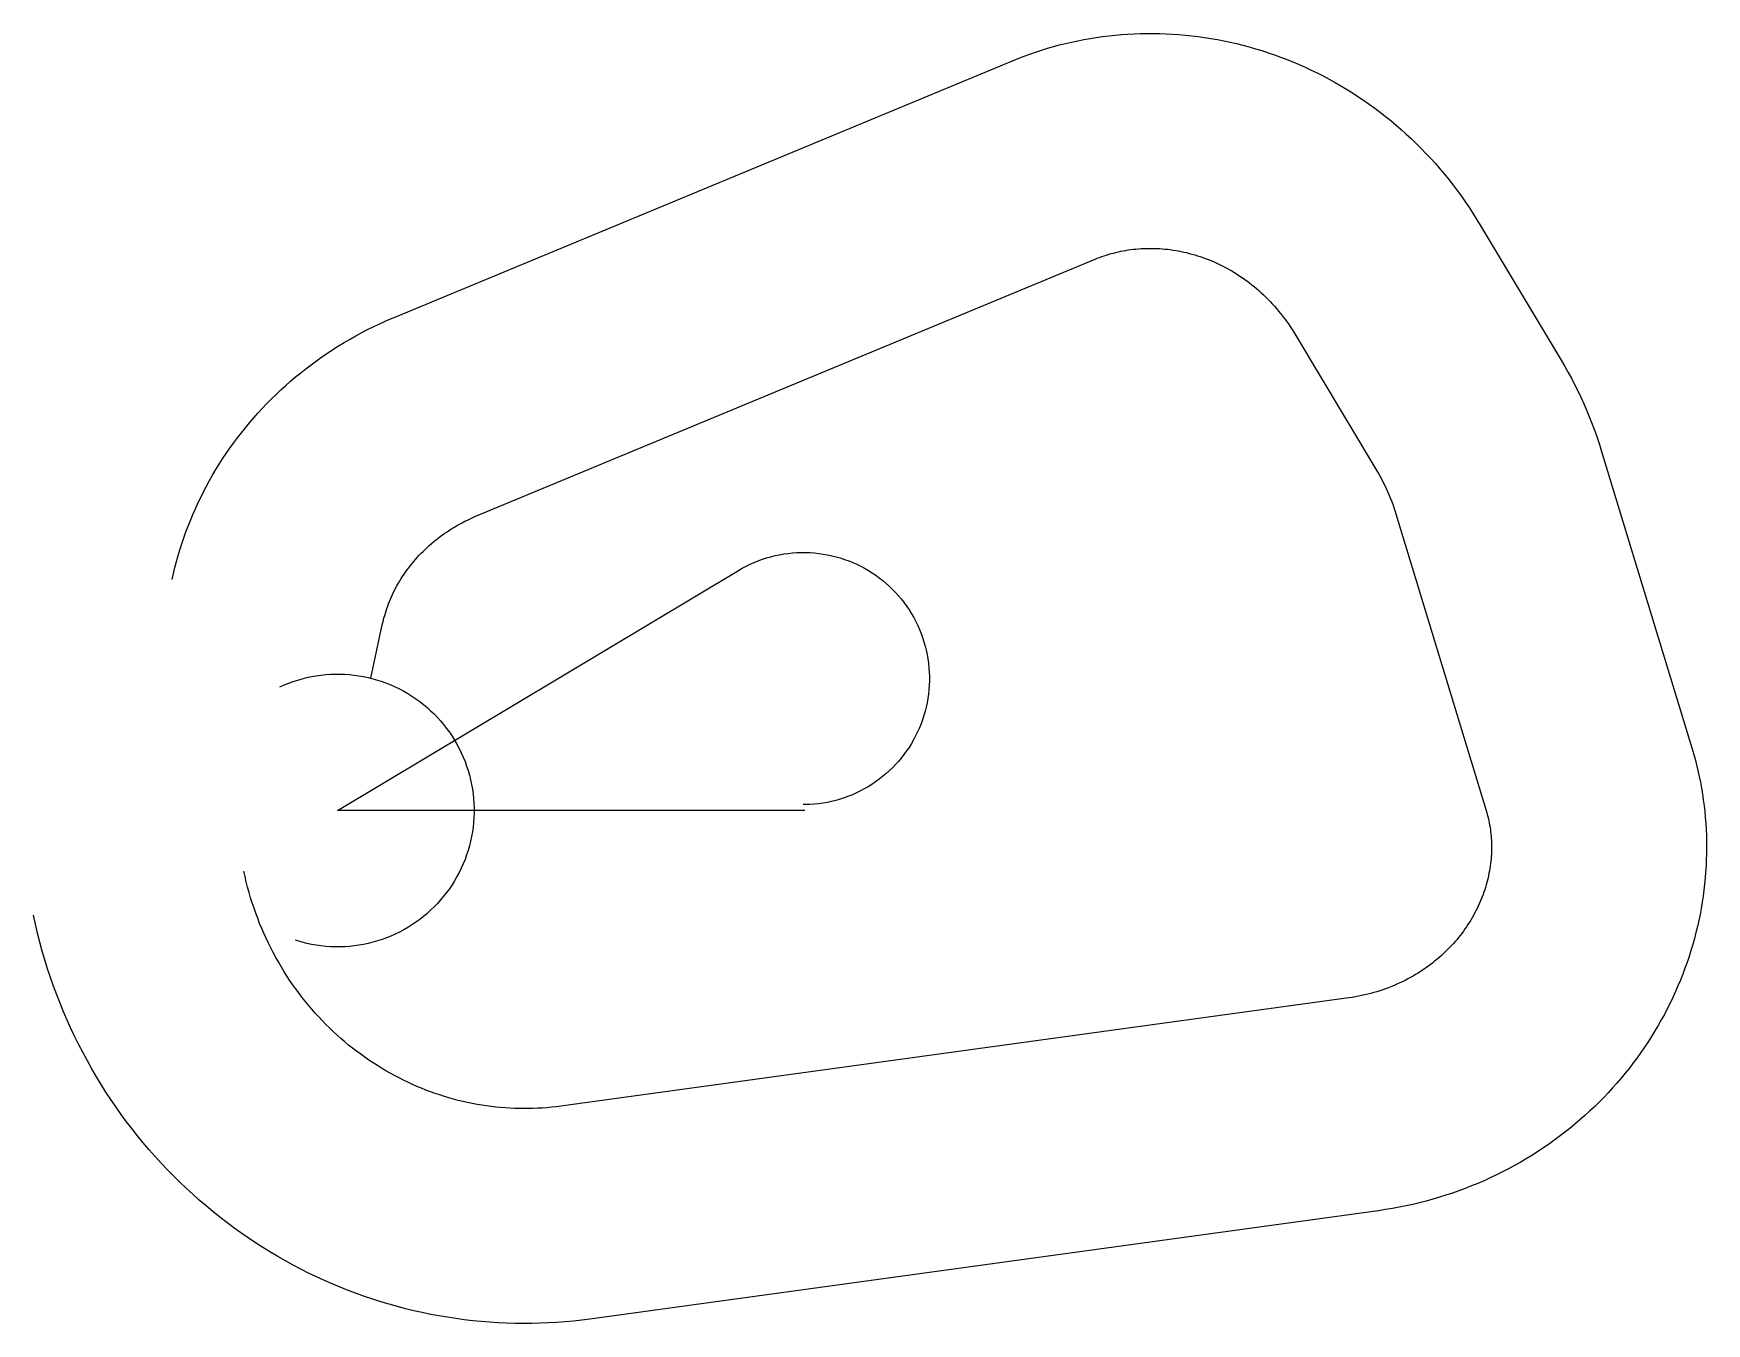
# Model space of a CAD drawing. Header units: metres. Extents: x -6508 to 29291, y -10982 to 16631.
import ezdxf

# ---------------------------------------------------------------- set-up
doc = ezdxf.new("R2010")
doc.units = ezdxf.units.M

msp = doc.modelspace()

# ---------------------------------------------------------------- linework, layer by layer
at = {"layer": 'Boundry', "color": 1}
for p, q in [((1207, 10552), (14443, 16048)), ((24427, 12565), (26182, 9635)), ((2971, 6304), (16207, 11800)), ((20481, 10200), (22236, 7271)), ((27046, 7685), (28977, 1339)), ((22645, 6347), (24576, 0)), ((710, 2832), (956, 3975)), ((21635, -4011), (4773, -6330)), ((22262, -8568), (5399, -10887))]:
    msp.add_line(p, q, dxfattribs=at)
at = {"layer": 'NorminalTrack', "color": 1}
msp.add_lwpolyline([(9999, 0), (0, 0), (8577, 5139), (8577, 5139), (8659, 5186), (8742, 5230), (8827, 5272), (8913, 5310), (9000, 5345), (9089, 5377), (9178, 5406), (9269, 5432), (9360, 5455), (9452, 5474), (9545, 5490), (9639, 5503), (9732, 5513), (9826, 5520), (9920, 5523), (10015, 5523), (10109, 5519), (10203, 5512), (10296, 5503), (10390, 5489), (10482, 5473), (10575, 5453), (10666, 5430), (10756, 5404), (10846, 5375), (10935, 5343), (11022, 5307), (11108, 5269), (11192, 5227), (11276, 5183), (11357, 5136), (11437, 5086), (11515, 5033), (11591, 4978), (11665, 4919), (11737, 4859), (11807, 4796), (11875, 4730), (11940, 4662), (12003, 4592), (12064, 4520), (12122, 4446), (12177, 4369), (12230, 4291), (12279, 4211), (12326, 4130), (12371, 4046), (12412, 3962), (12450, 3876), (12485, 3788), (12517, 3700), (12546, 3610), (12572, 3519), (12595, 3428), (12614, 3336), (12630, 3243), (12643, 3150), (12653, 3056), (12660, 2962), (12663, 2868), (12663, 2774), (12659, 2680), (12653, 2586), (12643, 2492), (12629, 2399), (12613, 2306), (12593, 2214), (12570, 2122), (12544, 2032), (12515, 1942), (12483, 1854), (12447, 1766), (12409, 1680), (12368, 1596), (12323, 1513), (12276, 1431), (12226, 1351), (12173, 1273), (12118, 1197), (12060, 1123), (11999, 1051), (11936, 981), (11870, 913), (11802, 848), (11732, 785), (11660, 724), (11586, 667), (11510, 611), (11431, 559), (11351, 509), (11270, 462), (11187, 418), (11102, 377), (11016, 338), (10928, 303), (10840, 271), (10750, 242), (10660, 216), (10568, 194), (10476, 174), (10383, 158), (10290, 145), (10196, 135), (10102, 129), (10008, 125), (9964, 125)], dxfattribs=at)
at = {"layer": 'WindSpiral', "color": 5}
for points in [[(14443, 16048), (14565, 16097), (14687, 16145), (14811, 16190), (14936, 16233), (15062, 16274), (15189, 16313), (15317, 16350), (15446, 16385), (15575, 16417), (15705, 16447), (15836, 16475), (15968, 16501), (16100, 16524), (16233, 16545), (16367, 16564), (16501, 16581), (16636, 16595), (16771, 16607), (16906, 16617), (17042, 16624), (17178, 16629), (17315, 16631), (17452, 16631), (17589, 16629), (17726, 16625), (17863, 16617), (18000, 16608), (18138, 16596), (18275, 16582), (18413, 16565), (18550, 16546), (18687, 16524), (18825, 16500), (18961, 16474), (19098, 16445), (19234, 16413), (19370, 16380), (19506, 16343), (19641, 16305), (19776, 16264), (19910, 16220), (20044, 16174), (20177, 16126), (20309, 16075), (20441, 16022), (20572, 15967), (20702, 15909), (20832, 15849), (20960, 15786), (21088, 15721), (21215, 15654), (21341, 15584), (21465, 15512), (21589, 15438), (21712, 15362), (21833, 15283), (21953, 15202), (22072, 15119), (22190, 15034), (22306, 14946), (22421, 14856), (22535, 14765), (22647, 14671), (22758, 14575), (22867, 14476), (22975, 14376), (23081, 14274), (23185, 14170), (23288, 14063), (23389, 13955), (23488, 13845), (23586, 13733), (23682, 13619), (23776, 13504), (23868, 13386), (23958, 13267), (24046, 13146), (24132, 13023), (24216, 12899), (24298, 12773), (24378, 12645), (24427, 12565)], [(16207, 11800), (16254, 11819), (16302, 11838), (16351, 11855), (16400, 11872), (16450, 11888), (16500, 11904), (16550, 11918), (16601, 11932), (16653, 11945), (16705, 11957), (16757, 11968), (16810, 11979), (16864, 11988), (16917, 11997), (16971, 12004), (17026, 12011), (17081, 12017), (17136, 12022), (17191, 12026), (17247, 12029), (17303, 12031), (17359, 12032), (17415, 12032), (17472, 12031), (17529, 12029), (17586, 12026), (17644, 12022), (17701, 12017), (17759, 12011), (17816, 12004), (17874, 11996), (17932, 11987), (17990, 11976), (18048, 11965), (18106, 11953), (18165, 11940), (18223, 11925), (18281, 11910), (18339, 11893), (18397, 11875), (18454, 11857), (18512, 11837), (18570, 11816), (18627, 11794), (18685, 11771), (18742, 11747), (18799, 11721), (18855, 11695), (18912, 11668), (18968, 11639), (19024, 11609), (19079, 11579), (19134, 11547), (19189, 11514), (19244, 11480), (19298, 11445), (19351, 11409), (19404, 11372), (19457, 11334), (19509, 11294), (19561, 11254), (19612, 11213), (19663, 11170), (19713, 11127), (19762, 11082), (19811, 11037), (19860, 10990), (19907, 10943), (19954, 10894), (20000, 10845), (20046, 10794), (20091, 10743), (20135, 10690), (20178, 10637), (20221, 10583), (20262, 10527), (20303, 10471), (20343, 10414), (20382, 10356), (20421, 10297), (20458, 10238), (20481, 10200)], [(-3541, 4943), (-3512, 5072), (-3481, 5200), (-3448, 5328), (-3412, 5455), (-3374, 5582), (-3334, 5709), (-3291, 5835), (-3246, 5961), (-3199, 6086), (-3150, 6210), (-3098, 6334), (-3044, 6457), (-2988, 6579), (-2930, 6701), (-2869, 6821), (-2806, 6941), (-2741, 7060), (-2674, 7178), (-2605, 7295), (-2533, 7411), (-2460, 7526), (-2384, 7640), (-2306, 7752), (-2226, 7864), (-2144, 7974), (-2060, 8083), (-1974, 8191), (-1886, 8297), (-1796, 8402), (-1704, 8506), (-1610, 8608), (-1514, 8709), (-1416, 8808), (-1316, 8905), (-1214, 9001), (-1111, 9096), (-1005, 9188), (-898, 9279), (-789, 9368), (-679, 9456), (-566, 9542), (-453, 9626), (-337, 9708), (-220, 9788), (-101, 9866), (19, 9942), (141, 10016), (265, 10088), (389, 10159), (516, 10227), (643, 10293), (772, 10357), (902, 10418), (1034, 10478), (1167, 10535), (1207, 10552)], [(26182, 9635), (26258, 9505), (26333, 9373), (26405, 9240), (26475, 9105), (26542, 8969), (26608, 8832), (26671, 8693), (26732, 8553), (26790, 8411), (26846, 8269), (26899, 8125), (26951, 7980), (26999, 7834), (27045, 7687), (27046, 7685)], [(22236, 7271), (22272, 7210), (22307, 7148), (22341, 7085), (22374, 7022), (22405, 6958), (22436, 6893), (22466, 6827), (22495, 6760), (22523, 6693), (22549, 6625), (22575, 6557), (22599, 6488), (22623, 6418), (22645, 6347), (22645, 6347)], [(956, 3975), (967, 4025), (979, 4076), (992, 4126), (1007, 4176), (1022, 4226), (1037, 4276), (1054, 4326), (1072, 4376), (1091, 4426), (1111, 4476), (1132, 4525), (1153, 4575), (1176, 4624), (1199, 4673), (1224, 4722), (1249, 4771), (1276, 4819), (1303, 4868), (1332, 4916), (1361, 4963), (1391, 5011), (1423, 5057), (1455, 5104), (1488, 5150), (1522, 5196), (1557, 5242), (1593, 5287), (1630, 5331), (1668, 5375), (1707, 5419), (1746, 5462), (1787, 5504), (1829, 5546), (1871, 5588), (1914, 5629), (1958, 5669), (2003, 5709), (2049, 5748), (2096, 5786), (2144, 5824), (2192, 5861), (2242, 5897), (2292, 5933), (2343, 5967), (2394, 6001), (2447, 6035), (2500, 6067), (2554, 6099), (2609, 6130), (2664, 6160), (2721, 6189), (2778, 6217), (2835, 6244), (2894, 6271), (2953, 6296), (2971, 6304)], [(-1234, 2646), (-1141, 2688), (-1046, 2726), (-951, 2761), (-854, 2792), (-756, 2820), (-657, 2845), (-557, 2866), (-457, 2884), (-356, 2898), (-254, 2909), (-153, 2916), (-51, 2919), (51, 2919), (153, 2916), (254, 2909), (356, 2898), (457, 2884), (557, 2866), (657, 2845), (756, 2820), (854, 2792), (951, 2761), (1046, 2726), (1141, 2688), (1234, 2646), (1326, 2602), (1416, 2554), (1504, 2503), (1590, 2449), (1675, 2392), (1757, 2332), (1837, 2269), (1916, 2204), (1991, 2135), (2065, 2065), (2135, 1991), (2204, 1916), (2269, 1837), (2332, 1757), (2392, 1675), (2449, 1590), (2503, 1504), (2554, 1416), (2602, 1326), (2646, 1234), (2688, 1141), (2726, 1046), (2761, 951), (2792, 854), (2820, 756), (2845, 657), (2866, 557), (2884, 457), (2898, 356), (2909, 254), (2916, 153), (2919, 51), (2919, -51), (2916, -153), (2909, -254), (2898, -356), (2884, -457), (2866, -557), (2845, -657), (2820, -756), (2792, -854), (2761, -951), (2726, -1046), (2688, -1141), (2646, -1234), (2602, -1326), (2554, -1416), (2503, -1504), (2449, -1590), (2392, -1675), (2332, -1757), (2269, -1837), (2204, -1916), (2135, -1991), (2065, -2065), (1991, -2135), (1916, -2204), (1837, -2269), (1757, -2332), (1675, -2392), (1590, -2449), (1504, -2503), (1416, -2554), (1326, -2602), (1234, -2646), (1141, -2688), (1046, -2726), (951, -2761), (854, -2792), (756, -2820), (657, -2845), (557, -2866), (457, -2884), (356, -2898), (254, -2909), (153, -2916), (51, -2919), (-51, -2919), (-153, -2916), (-254, -2909), (-356, -2898), (-457, -2884), (-557, -2866), (-657, -2845), (-756, -2820), (-854, -2792), (-902, -2777)], [(28977, 1339), (29012, 1218), (29045, 1097), (29077, 975), (29106, 852), (29133, 729), (29158, 605), (29181, 480), (29202, 355), (29221, 229), (29237, 102), (29252, -25), (29264, -153), (29274, -280), (29281, -409), (29287, -538), (29290, -667), (29291, -796), (29289, -925), (29286, -1055), (29280, -1185), (29272, -1315), (29261, -1445), (29249, -1575), (29234, -1705), (29216, -1835), (29197, -1965), (29175, -2095), (29151, -2225), (29124, -2354), (29095, -2484), (29064, -2613), (29031, -2741), (28995, -2869), (28957, -2997), (28917, -3125), (28874, -3251), (28829, -3378), (28782, -3504), (28732, -3629), (28680, -3753), (28626, -3877), (28570, -4000), (28512, -4122), (28451, -4244), (28388, -4364), (28323, -4484), (28255, -4602), (28186, -4720), (28114, -4837), (28040, -4952), (27964, -5067), (27886, -5180), (27806, -5292), (27724, -5403), (27639, -5513), (27553, -5621), (27464, -5728), (27374, -5834), (27281, -5938), (27187, -6041), (27090, -6142), (26992, -6242), (26892, -6340), (26790, -6437), (26686, -6532), (26580, -6625), (26473, -6717), (26363, -6807), (26252, -6895), (26139, -6981), (26025, -7065), (25909, -7148), (25791, -7229), (25672, -7307), (25551, -7384), (25429, -7459), (25305, -7532), (25179, -7602), (25053, -7671), (24925, -7737), (24795, -7802), (24664, -7864), (24532, -7924), (24399, -7982), (24264, -8037), (24128, -8090), (23992, -8141), (23854, -8190), (23715, -8236), (23575, -8280), (23433, -8322), (23292, -8361), (23149, -8398), (23005, -8432), (22861, -8464), (22715, -8493), (22569, -8520), (22423, -8544), (22275, -8566), (22262, -8568)], [(24576, 0), (24588, -43), (24600, -87), (24612, -131), (24623, -176), (24632, -221), (24642, -267), (24650, -312), (24658, -359), (24665, -405), (24671, -452), (24676, -499), (24681, -547), (24684, -595), (24687, -643), (24689, -692), (24690, -740), (24691, -789), (24690, -839), (24689, -888), (24687, -938), (24684, -988), (24680, -1038), (24675, -1088), (24669, -1138), (24662, -1189), (24654, -1239), (24646, -1290), (24636, -1341), (24626, -1392), (24615, -1443), (24602, -1493), (24589, -1544), (24575, -1595), (24560, -1646), (24544, -1697), (24527, -1748), (24509, -1798), (24490, -1849), (24470, -1900), (24449, -1950), (24427, -2000), (24404, -2050), (24380, -2100), (24355, -2149), (24329, -2199), (24303, -2248), (24275, -2297), (24246, -2345), (24217, -2394), (24186, -2442), (24154, -2489), (24122, -2537), (24088, -2583), (24054, -2630), (24018, -2676), (23982, -2722), (23945, -2767), (23906, -2811), (23867, -2856), (23827, -2899), (23786, -2942), (23744, -2985), (23701, -3027), (23657, -3068), (23613, -3109), (23567, -3149), (23521, -3189), (23473, -3228), (23425, -3266), (23376, -3303), (23326, -3340), (23276, -3376), (23224, -3412), (23172, -3446), (23119, -3480), (23065, -3513), (23010, -3545), (22955, -3576), (22899, -3606), (22842, -3636), (22784, -3665), (22726, -3692), (22667, -3719), (22607, -3745), (22547, -3770), (22486, -3794), (22424, -3817), (22362, -3839), (22299, -3860), (22236, -3879), (22172, -3898), (22107, -3916), (22042, -3933), (21977, -3948), (21910, -3963), (21844, -3976), (21777, -3989), (21709, -4000), (21641, -4010), (21635, -4011)], [(4773, -6330), (4676, -6342), (4578, -6353), (4480, -6362), (4382, -6369), (4283, -6375), (4184, -6379), (4085, -6382), (3986, -6382), (3886, -6381), (3786, -6378), (3686, -6373), (3586, -6367), (3485, -6359), (3385, -6349), (3284, -6337), (3184, -6323), (3083, -6308), (2983, -6291), (2882, -6272), (2782, -6251), (2682, -6229), (2582, -6205), (2482, -6178), (2383, -6151), (2284, -6121), (2185, -6089), (2086, -6056), (1988, -6021), (1890, -5984), (1793, -5945), (1696, -5905), (1600, -5863), (1504, -5819), (1408, -5773), (1314, -5725), (1220, -5676), (1126, -5625), (1034, -5572), (942, -5517), (850, -5461), (760, -5403), (670, -5344), (582, -5282), (494, -5219), (407, -5154), (321, -5088), (236, -5020), (152, -4950), (69, -4879), (-13, -4806), (-93, -4732), (-173, -4656), (-251, -4578), (-329, -4499), (-405, -4419), (-479, -4337), (-553, -4253), (-625, -4168), (-696, -4082), (-765, -3994), (-833, -3905), (-900, -3814), (-965, -3722), (-1029, -3629), (-1091, -3535), (-1152, -3439), (-1211, -3342), (-1268, -3243), (-1324, -3144), (-1378, -3043), (-1431, -2941), (-1482, -2839), (-1531, -2735), (-1578, -2629), (-1624, -2523), (-1668, -2416), (-1710, -2308), (-1751, -2199), (-1789, -2089), (-1826, -1978), (-1861, -1867), (-1894, -1754), (-1925, -1641), (-1954, -1527), (-1981, -1412), (-2006, -1299)], [(5399, -10887), (5223, -10909), (5045, -10929), (4867, -10946), (4689, -10959), (4510, -10970), (4331, -10977), (4152, -10981), (3972, -10982), (3792, -10980), (3612, -10975), (3431, -10966), (3251, -10955), (3071, -10940), (2890, -10922), (2710, -10901), (2530, -10877), (2350, -10849), (2171, -10819), (1991, -10785), (1812, -10748), (1634, -10708), (1456, -10665), (1279, -10618), (1102, -10569), (926, -10516), (750, -10460), (576, -10401), (402, -10339), (229, -10274), (57, -10205), (-114, -10134), (-284, -10059), (-453, -9982), (-620, -9901), (-787, -9818), (-952, -9731), (-1116, -9641), (-1278, -9549), (-1439, -9453), (-1599, -9355), (-1757, -9254), (-1913, -9149), (-2068, -9042), (-2221, -8933), (-2372, -8820), (-2522, -8704), (-2670, -8586), (-2815, -8465), (-2959, -8342), (-3101, -8216), (-3241, -8087), (-3378, -7955), (-3514, -7821), (-3647, -7685), (-3778, -7546), (-3907, -7405), (-4034, -7261), (-4158, -7115), (-4279, -6966), (-4399, -6815), (-4515, -6662), (-4629, -6507), (-4741, -6349), (-4850, -6190), (-4956, -6028), (-5060, -5865), (-5161, -5699), (-5259, -5531), (-5354, -5362), (-5446, -5191), (-5536, -5018), (-5622, -4843), (-5706, -4666), (-5786, -4488), (-5864, -4308), (-5938, -4127), (-6010, -3944), (-6078, -3760), (-6143, -3574), (-6205, -3387), (-6264, -3199), (-6319, -3009), (-6372, -2818), (-6421, -2627), (-6466, -2434), (-6508, -2244)]]:
    msp.add_lwpolyline(points, dxfattribs=at)

doc.saveas('drawing.dxf')
